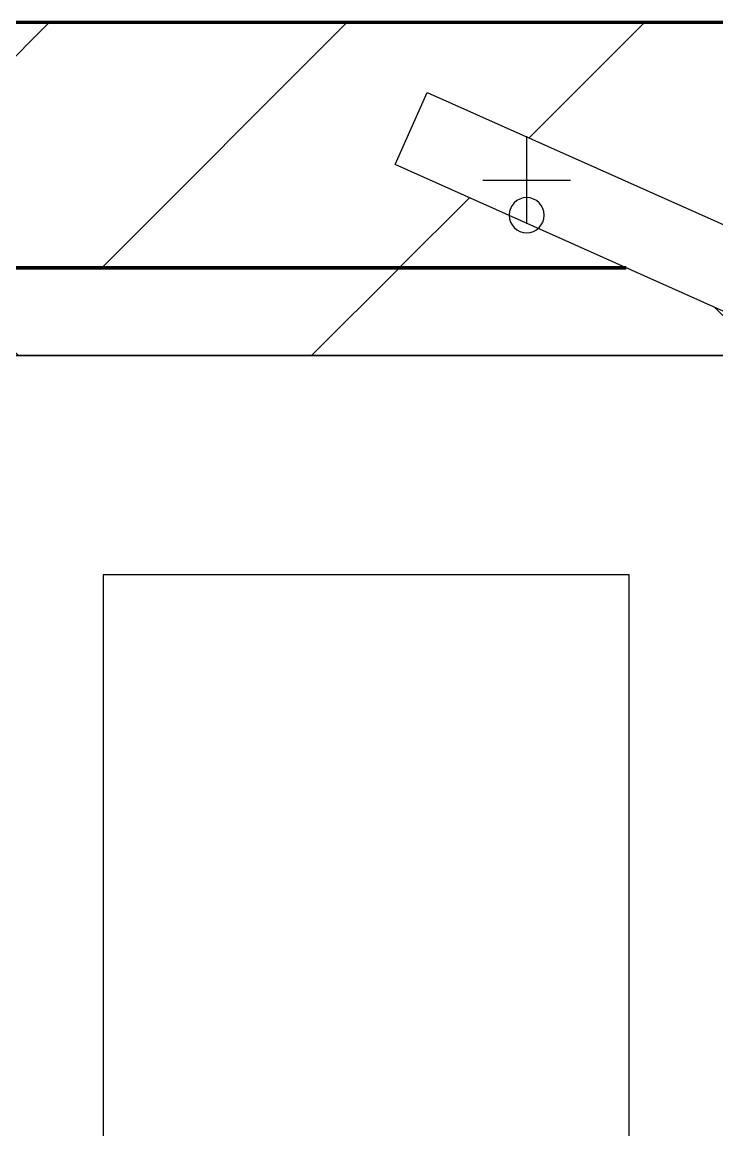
# Model space of a CAD drawing. Header units: millimetres. Extents: x -678720 to -601931, y -306 to 39239.
# Drawn here: x -669570 to -669174, y 8128 to 8759 of the extents above; entities that cross this region are included whole.
import ezdxf
from ezdxf.xclip import XClip

# ---------------------------------------------------------------- set-up
doc = ezdxf.new("R2010")
doc.units = ezdxf.units.MM
doc.header["$XCLIPFRAME"] = 0
doc.layers.add('000 - WIPEOUT', color=250, linetype='Continuous')
doc.layers.add('A11_ALU.SOLID SHEET', color=2, linetype='Continuous')
for name, color, linetype, lineweight in [('A-DOOR', 3, 'Continuous', 25), ('A-DOOR-E', 2, 'Continuous', 25), ('A-GLAZ-CURT', 2, 'Continuous', 9), ('A-WALL', 5, 'Continuous', 35), ('A-WALL-FNSH', 2, 'Continuous', 35), ('A-WALL-PATT', 1, 'Continuous', 35)]:
    doc.layers.add(name, color=color, linetype=linetype, lineweight=lineweight)

# ---------------------------------------------------------------- blocks, each defined once
blk = doc.blocks.new('DPA_AC-SG-PI - A1_1200x1300 mm-9660120-4234-01 ENLARGED MULTI-PURPOSE LEVEL - REFLECTED CEILING PLAN - SHEET 5')
at = {"layer": 'A-DOOR'}
for p, q in [((-500, 5), (-500, -45)), ((-525, -20), (-475, -20))]:
    blk.add_line(p, q, dxfattribs=at)
for start, end in [(0, 180), (180, 0)]:
    blk.add_arc((-500, -40), 10, start, end, dxfattribs=at)
at = {"layer": 'A-DOOR-E'}
for p, q in [((-575, -11.13), (-556.64, 29.95)), ((-556.64, 29.95), (511.63, -447.34)), ((493.28, -488.42), (-575, -11.13))]:
    blk.add_line(p, q, dxfattribs=at)
blk = doc.blocks.new('PPLS-PP19_Custom Tile Pattern - Custom Tile Pattern-V83-4234-01 ENLARGED MULTI-PURPOSE LEVEL - REFLECTED CEILING PLAN - SHEET 5')
at = {"layer": 'A-GLAZ-CURT'}
for p, q in [((31.34, 0), (300, 0)), ((300, 0), (31.34, 0)), ((195.99, 0), (213.31, 0)), ((213.31, 0), (195.99, 0)), ((230.06, 0), (300, 0)), ((143.25, -50), (300, -50)), ((300, -50), (143.25, -50))]:
    blk.add_line(p, q, dxfattribs=at)
for points, knots in [([(103.09, 0), (101.08, 0), (86.31, 0), (63.34, 0), (41.24, 0), (32.83, 0), (31.27, 0)], [-375.435014, -375.435014, -375.435014, -375.435014, -369.147452, -330.153101, -307.516438, -302.210511, -302.210511, -302.210511, -302.210511]), ([(31.33, 0), (34.8, 0), (52.2, 0), (86.62, 0), (116.33, 0), (131.77, 0)], [-401.364905, -401.364905, -401.364905, -401.364905, -390.253598, -346.313304, -297.680547, -297.680547, -297.680547, -297.680547]), ([(114.39, 0), (114.2, 0), (112.08, 0), (105.42, 0), (92.38, 0), (85.59, 0), (74.4, 0), (62.26, 0), (51.85, 0), (44.35, 0), (35.53, 0), (32.41, 0)], [-8148.58938, -8148.58938, -8148.58938, -8148.58938, -8105.191388, -7723.759874, -7531.75727, -7135.649961, -6924.452779, -6738.82075, -6548.303034, -6314.283804, -6175.773004, -6175.773004, -6175.773004, -6175.773004]), ([(168.37, 0), (167.68, 0), (162.47, 0), (147.02, 0), (109.77, 0), (76.86, 0), (57.82, 0), (46.51, 0), (41.18, 0), (36.02, 0), (35.54, 0), (35.54, 0)], [-543.375029, -543.375029, -543.375029, -543.375029, -530.793311, -458.593899, -401.860199, -357.622665, -341.267687, -334.000314, -326.15566, -319.318397, -317.489778, -317.489778, -317.489778, -317.489778]), ([(36.29, 0), (37.77, 0), (48.82, 0), (64.79, 0), (95.91, 0), (121.33, 0), (129.71, 0), (131.81, 0)], [-314.598523, -314.598523, -314.598523, -314.598523, -305.899624, -287.17622, -249.500363, -194.761443, -167.000777, -167.000777, -167.000777, -167.000777]), ([(66.22, 0), (66.73, 0), (78.81, 0), (100.57, 0), (116.36, 0), (128.63, 0), (128.95, 0)], [-99.415954, -99.415954, -99.415954, -99.415954, -97.899267, -63.759246, -39.050993, -35.895543, -35.895543, -35.895543, -35.895543]), ([(66.38, 0), (68.98, 0), (74.83, 0), (84.83, 0), (86.01, 0), (92.51, 0), (94.33, 0)], [-4109.384309, -4109.384309, -4109.384309, -4109.384309, -3960.84581, -3759.045785, -3336.541051, -2783.776468, -2783.776468, -2783.776468, -2783.776468]), ([(136.44, 0), (121.66, 0), (98.51, 0), (74.89, 0), (66.89, 0)], [-106.750556, -106.750556, -106.750556, -106.750556, -59.610984, -35.583519, -35.583519, -35.583519, -35.583519]), ([(94.4, 0), (94.4, 0), (94.64, 0), (99.11, 0), (108.97, 0), (120.79, 0), (139.94, 0), (163.31, 0), (185.23, 0), (193.62, 0), (194.69, 0), (194.79, 0)], [-2348.345796, -2348.345796, -2348.345796, -2348.345796, -2310.419338, -2233.599744, -2052.234781, -1843.028543, -1530.39897, -1095.004608, -529.74427, -295.064701, -265.121568, -265.121568, -265.121568, -265.121568]), ([(129.02, 0), (129.02, 0), (124.41, 0), (122.35, 0), (114.96, 0), (108.04, 0), (103.09, 0)], [-35.386604, -35.386604, -35.386604, -35.386604, -31.430235, -22.807238, -15.488593, 0, 0, 0, 0]), ([(157.9, 0), (156.77, 0), (151.67, 0), (143.29, 0), (134.04, 0), (126.24, 0), (118.6, 0), (114.23, 0), (111.98, 0), (105.66, 0), (105.23, 0), (105.23, 0)], [-10292.955006, -10292.955006, -10292.955006, -10292.955006, -10098.273015, -9847.788484, -9677.714971, -9567.007022, -9453.21225, -9220.200448, -9012.77275, -8966.157302, -8929.495943, -8929.495943, -8929.495943, -8929.495943]), ([(105.26, 0), (105.52, 0), (111.01, 0), (112.65, 0), (113.59, 0)], [-8920.561005, -8920.561005, -8920.561005, -8920.561005, -8814.835624, -8577.462505, -8577.462505, -8577.462505, -8577.462505]), ([(128.58, 0), (128.8, 0), (129.5, 0), (130.96, 0), (131.35, 0)], [-633.326174, -633.326174, -633.326174, -633.326174, -627.736123, -625.910216, -625.910216, -625.910216, -625.910216]), ([(131.99, 0), (133.42, 0), (140.32, 0), (152.67, 0), (161.24, 0), (162.19, 0), (162.75, 0)], [-624.979646, -624.979646, -624.979646, -624.979646, -618.981161, -602.094757, -592.980799, -581.414464, -581.414464, -581.414464, -581.414464]), ([(132.14, 0), (134.02, 0), (136.15, 0), (138.28, 0), (138.53, 0)], [-297.285975, -297.285975, -297.285975, -297.285975, -291.370682, -290.5735, -290.5735, -290.5735, -290.5735]), ([(137.1, 0), (136, 0), (134.43, 0), (132.23, 0), (132.19, 0)], [-670.405967, -670.405967, -670.405967, -670.405967, -651.020627, -650.665248, -650.665248, -650.665248, -650.665248]), ([(193.8, 0), (193.33, 0), (190.11, 0), (183.13, 0), (171, 0), (161.95, 0), (161.28, 0), (158.35, 0), (157.85, 0), (157.77, 0)], [-11665.349007, -11665.349007, -11665.349007, -11665.349007, -11565.880756, -11105.624034, -10839.086983, -10768.332124, -10666.779182, -10580.760289, -10550.278881, -10550.278881, -10550.278881, -10550.278881]), ([(300, 0), (286.53, 0), (254.22, 0), (207.11, 0), (177.41, 0), (159.34, 0), (158.33, 0), (158.3, 0)], [-285.253232, -285.253232, -285.253232, -285.253232, -244.693688, -187.987675, -143.776725, -129.632772, -123.352749, -123.352749, -123.352749, -123.352749]), ([(159.07, 0), (159.13, 0), (160.84, 0), (165.21, 0), (174.15, 0), (185.98, 0), (208.82, 0), (219.42, 0), (230.06, 0)], [-115.643202, -115.643202, -115.643202, -115.643202, -114.681583, -87.660824, -65.295536, -41.623857, -24.459831, 0, 0, 0, 0]), ([(162.75, 0), (165.4, 0), (170.91, 0), (172.61, 0), (172.61, 0)], [-111.264224, -111.264224, -111.264224, -111.264224, -56.742688, -19.085662, -19.085662, -19.085662, -19.085662]), ([(247.1, 0), (246.76, 0), (245.04, 0), (238.34, 0), (226.56, 0), (221.1, 0), (200.27, 0), (182.99, 0), (174.27, 0), (169.67, 0), (168.99, 0)], [-9649.085549, -9649.085549, -9649.085549, -9649.085549, -9581.591397, -9406.094246, -9221.510254, -9016.44624, -8717.832359, -8253.978395, -8152.463617, -8069.855175, -8069.855175, -8069.855175, -8069.855175]), ([(215.22, 0), (214.62, 0), (210.55, 0), (203.98, 0), (187.54, 0), (175.3, 0), (169.49, 0)], [-203.825446, -203.825446, -203.825446, -203.825446, -198.527383, -184.406837, -162.427601, -142.916156, -142.916156, -142.916156, -142.916156]), ([(171.51, 0), (176.48, 0), (193.23, 0), (201.73, 0), (208.81, 0), (213.9, 0), (241.96, 0), (266.73, 0), (281.71, 0), (291.71, 0), (296.52, 0), (297.86, 0), (298.09, 0)], [-7971.819559, -7971.819559, -7971.819559, -7971.819559, -7784.112253, -7606.717214, -7289.299508, -7042.621073, -6582.165592, -6068.460911, -5766.029927, -5566.724884, -5280.360606, -5199.253518, -5199.253518, -5199.253518, -5199.253518]), ([(172.07, 0), (177.66, 0), (187.87, 0), (201.08, 0), (207.47, 0), (213.96, 0), (215.11, 0)], [-255.364076, -255.364076, -255.364076, -255.364076, -237.955587, -223.92608, -215.862851, -208.75215, -208.75215, -208.75215, -208.75215]), ([(262.84, 0), (249.22, 0), (230.16, 0), (219.94, 0), (219.02, 0)], [-11878.587253, -11878.587253, -11878.587253, -11878.587253, -11162.864862, -10856.732305, -10856.732305, -10856.732305, -10856.732305]), ([(219.9, 0), (220.86, 0), (227.84, 0), (242.06, 0), (246.54, 0), (246.96, 0)], [-10670.940496, -10670.940496, -10670.940496, -10670.940496, -10511.382485, -9925.173265, -9834.877357, -9834.877357, -9834.877357, -9834.877357]), ([(300, 0), (288.22, 0), (276.12, 0), (264.12, 0), (263.98, 0)], [-12528.858583, -12528.858583, -12528.858583, -12528.858583, -11905.454923, -11898.546217, -11898.546217, -11898.546217, -11898.546217]), ([(284.76, 0), (284.76, 0), (285.09, 0), (287.47, 0), (293.59, 0), (297.76, 0), (300, 0)], [-4110.630118, -4110.630118, -4110.630118, -4110.630118, -4053.389046, -3959.664717, -3862.421465, -3746.95702, -3746.95702, -3746.95702, -3746.95702]), ([(297.38, 0), (295.84, 0), (291.62, 0), (285.38, 0), (284.87, 0)], [-4803.172655, -4803.172655, -4803.172655, -4803.172655, -4358.271401, -4143.037883, -4143.037883, -4143.037883, -4143.037883])]:
    blk.add_open_spline(points, degree=3, knots=knots, dxfattribs=at)
for points in [[(131.34, 0), (130.49, 0), (129.66, 0), (129.11, 0)], [(132.17, 0), (133.13, 0), (133.93, 0), (134.6, 0)], [(168.74, 0), (168.74, 0), (169.81, 0), (171.51, 0)], [(195.11, 0), (194.91, 0), (194.44, 0), (193.8, 0)]]:
    blk.add_open_spline(points, degree=3, dxfattribs=at)
blk = doc.blocks.new('PPLS-PP19_Custom Tile Pattern - Custom Tile Pattern-V84-4234-01 ENLARGED MULTI-PURPOSE LEVEL - REFLECTED CEILING PLAN - SHEET 5')
at = {"layer": 'A-GLAZ-CURT'}
for p, q in [((-300, 0), (300, 0)), ((300, 0), (-300, 0)), ((-293.07, 0), (-275.75, 0)), ((-275.75, 0), (-293.07, 0)), ((-222.32, 0), (-205, 0)), ((-205, 0), (-222.32, 0)), ((-300, -50), (300, -50)), ((300, -50), (-300, -50))]:
    blk.add_line(p, q, dxfattribs=at)
at = {"layer": 'A-GLAZ-CURT', "flags": 128}
for points in [[(-300, 0), (-291.56, 0), (-283.3, 0), (-275.2, 0), (-267.26, 0), (-259.45, 0), (-251.77, 0), (-244.2, 0), (-236.74, 0), (-229.36, 0), (-222.06, 0), (-214.83, 0), (-207.71, 0), (-200.76, 0), (-194.02, 0), (-187.54, 0), (-181.38, 0), (-175.58, 0), (-170.25, 0), (-165.64, 0), (-162.01, 0), (-159.53, 0), (-157.46, 0), (-154.52, 0), (-149.42, 0), (-141.84, 0), (-132.81, 0), (-126.08, 0)], [(-125.17, 0), (-128.55, 0), (-134.16, 0), (-140.03, 0), (-145.5, 0), (-150.63, 0), (-155.53, 0), (-160.27, 0), (-164.95, 0), (-169.65, 0), (-174.47, 0), (-179.49, 0), (-184.81, 0), (-190.44, 0), (-196.37, 0), (-202.58, 0), (-209.04, 0), (-215.73, 0), (-222.63, 0), (-229.72, 0), (-236.97, 0), (-244.39, 0), (-251.96, 0), (-259.67, 0), (-267.51, 0), (-275.48, 0), (-283.55, 0), (-291.73, 0), (-300, 0)]]:
    blk.add_lwpolyline(points, dxfattribs=at)
at = {"layer": 'A-GLAZ-CURT'}
for points, knots in [([(-300, 0), (-284.65, 0), (-236.57, 0), (-174.61, 0), (-129.95, 0), (-110.8, 0), (-99.5, 0), (-91.46, 0)], [-5323.127839, -5323.127839, -5323.127839, -5323.127839, -4502.809032, -2700.551212, -1002.059161, -460.363443, 0, 0, 0, 0]), ([(-204.17, 0), (-207.46, 0), (-231.49, 0), (-262.56, 0), (-294.48, 0), (-300, 0)], [-15358.086467, -15358.086467, -15358.086467, -15358.086467, -15131.813646, -13729.592194, -13439.944408, -13439.944408, -13439.944408, -13439.944408]), ([(-138.26, 0), (-140.82, 0), (-147.66, 0), (-147.69, 0), (-158.72, 0), (-174.02, 0), (-185.59, 0), (-209.77, 0), (-232.01, 0), (-255.22, 0), (-262.59, 0), (-264.9, 0), (-265.4, 0)], [-3174.908077, -3174.908077, -3174.908077, -3174.908077, -2919.378265, -2477.344047, -2237.412286, -2029.680487, -1755.085331, -1400.429864, -858.079193, -543.655514, -208.940337, 0, 0, 0, 0]), ([(-258.6, 0), (-257.91, 0), (-254.26, 0), (-241.25, 0), (-225.99, 0), (-213.43, 0), (-207.06, 0), (-204.3, 0)], [-5722.54675, -5722.54675, -5722.54675, -5722.54675, -5657.471696, -5413.335975, -5017.494783, -4832.723979, -4685.575192, -4685.575192, -4685.575192, -4685.575192]), ([(-138.69, 0), (-139.6, 0), (-142.04, 0), (-149.31, 0), (-162.01, 0), (-177.91, 0), (-199.46, 0), (-216.65, 0), (-231.26, 0), (-233.46, 0), (-234, 0)], [-2504.010527, -2504.010527, -2504.010527, -2504.010527, -2418.507304, -2308.929706, -2113.765672, -1763.376603, -1422.553702, -978.033455, -846.069444, -682.911962, -682.911962, -682.911962, -682.911962]), ([(-233.49, 0), (-233.44, 0), (-232.38, 0), (-230.74, 0), (-225.3, 0), (-223.63, 0)], [-455.274641, -455.274641, -455.274641, -455.274641, -440.605512, -119.536984, 0, 0, 0, 0]), ([(-223.63, 0), (-219.39, 0), (-206.17, 0), (-188.58, 0), (-169.02, 0), (-152.12, 0), (-136.84, 0), (-127.33, 0), (-124.19, 0), (-123.43, 0), (-123.28, 0)], [-5463.295695, -5463.295695, -5463.295695, -5463.295695, -5161.076232, -4739.070012, -4465.409639, -4149.119819, -3839.893365, -3647.167523, -3488.92562, -3439.852845, -3439.852845, -3439.852845, -3439.852845]), ([(-204.17, 0), (-203.85, 0), (-197.61, 0), (-185.8, 0), (-171.77, 0), (-158.7, 0), (-157.22, 0)], [-4683.383058, -4683.383058, -4683.383058, -4683.383058, -4666.091899, -4349.945572, -4000.813434, -3840.635403, -3840.635403, -3840.635403, -3840.635403]), ([(-152.35, 0), (-151.03, 0), (-147.71, 0), (-143.57, 0), (-138.62, 0)], [-3494.978217, -3494.978217, -3494.978217, -3494.978217, -3371.022232, -3227.460399, -3227.460399, -3227.460399, -3227.460399]), ([(-118.78, 0), (-121.86, 0), (-126.28, 0), (-136.96, 0), (-147.46, 0), (-150.03, 0), (-150.57, 0)], [-5938.474035, -5938.474035, -5938.474035, -5938.474035, -5700.061948, -5508.838257, -5298.784692, -5196.16478, -5196.16478, -5196.16478, -5196.16478]), ([(-150.34, 0), (-150.07, 0), (-147.75, 0), (-142.6, 0), (-127.26, 0), (-107.3, 0), (-90.42, 0), (-75.26, 0), (-68.41, 0), (-65.12, 0), (-63.63, 0)], [-4948.728362, -4948.728362, -4948.728362, -4948.728362, -4883.323924, -4440.880425, -4054.690705, -3793.097032, -3402.597032, -3144.956779, -3050.982048, -2969.237017, -2969.237017, -2969.237017, -2969.237017]), ([(-72.32, 0), (-74.93, 0), (-86.53, 0), (-110.94, 0), (-130.52, 0), (-147.74, 0), (-149.07, 0)], [-7660.161204, -7660.161204, -7660.161204, -7660.161204, -7508.296369, -7004.680444, -6449.282163, -6277.220794, -6277.220794, -6277.220794, -6277.220794]), ([(-148.23, 0), (-146.94, 0), (-142.03, 0), (-139.54, 0), (-138.22, 0)], [-6162.058746, -6162.058746, -6162.058746, -6162.058746, -6017.569127, -5727.201085, -5727.201085, -5727.201085, -5727.201085]), ([(-86.16, 0), (-91.37, 0), (-104.13, 0), (-122.65, 0), (-139.03, 0), (-146.11, 0), (-146.95, 0)], [-1681.3698, -1681.3698, -1681.3698, -1681.3698, -1374.161226, -945.742622, -741.901385, -489.130243, -489.130243, -489.130243, -489.130243]), ([(-146.69, 0), (-146.59, 0), (-145.49, 0), (-142.23, 0), (-139.47, 0), (-139.26, 0)], [-420.34245, -420.34245, -420.34245, -420.34245, -406.956646, -290.263673, -280.2283, -280.2283, -280.2283, -280.2283]), ([(-72.93, 0), (-75.51, 0), (-91.45, 0), (-115.23, 0), (-137.11, 0), (-138.25, 0)], [-19442.345229, -19442.345229, -19442.345229, -19442.345229, -18935.241197, -17136.203329, -17037.891435, -17037.891435, -17037.891435, -17037.891435]), ([(-137.8, 0), (-137.21, 0), (-135.91, 0), (-133.93, 0), (-128.78, 0), (-126.5, 0)], [-5695.996646, -5695.996646, -5695.996646, -5695.996646, -5560.701257, -5364.112219, -5231.017328, -5231.017328, -5231.017328, -5231.017328]), ([(-127.41, 0), (-131.63, 0), (-133.16, 0), (-134.09, 0), (-134.15, 0)], [-8540.990293, -8540.990293, -8540.990293, -8540.990293, -8266.114998, -8246.473386, -8246.473386, -8246.473386, -8246.473386]), ([(-134.15, 0), (-133.32, 0), (-130.31, 0), (-117.33, 0), (-92.04, 0), (-79.16, 0), (-73.16, 0), (-72.31, 0)], [-7657.439573, -7657.439573, -7657.439573, -7657.439573, -7293.749979, -6839.55839, -6236.997189, -5713.340575, -5624.966678, -5624.966678, -5624.966678, -5624.966678]), ([(-120.13, 0), (-120.14, 0), (-120.24, 0), (-121.3, 0), (-129.25, 0), (-133.82, 0)], [-2933.992132, -2933.992132, -2933.992132, -2933.992132, -2920.575025, -2840.280255, -2731.647847, -2731.647847, -2731.647847, -2731.647847]), ([(-113.43, 0), (-113.44, 0), (-113.96, 0), (-119.73, 0), (-125.43, 0), (-127.03, 0), (-127.41, 0)], [-328.499627, -328.499627, -328.499627, -328.499627, -282.672656, -98.539552, -24.539552, 0, 0, 0, 0]), ([(-126.5, 0), (-122.44, 0), (-108.71, 0), (-90.79, 0), (-77.24, 0), (-72.33, 0)], [-5231.017328, -5231.017328, -5231.017328, -5231.017328, -4994.692869, -4542.524482, -4236.179323, -4236.179323, -4236.179323, -4236.179323]), ([(-125.15, 0), (-124.93, 0), (-121.96, 0), (-113.01, 0), (-98.9, 0), (-86.58, 0), (-76.23, 0), (-72.32, 0)], [-3362.7396, -3362.7396, -3362.7396, -3362.7396, -3342.215224, -3074.362186, -2902.289527, -2605.247022, -2392.990201, -2392.990201, -2392.990201, -2392.990201]), ([(-122.08, 0), (-122.01, 0), (-121.69, 0), (-121.2, 0), (-120.88, 0)], [-3136.336417, -3136.336417, -3136.336417, -3136.336417, -3110.304437, -3035.164275, -3035.164275, -3035.164275, -3035.164275]), ([(-72.32, 0), (-74.22, 0), (-85.35, 0), (-99.51, 0), (-114.02, 0), (-117.28, 0), (-118.78, 0)], [-847.202337, -847.202337, -847.202337, -847.202337, -740.068933, -229.489605, -116.330425, 0, 0, 0, 0]), ([(-117.74, 0), (-117.19, 0), (-114.78, 0), (-113.43, 0), (-113.43, 0)], [-821.249067, -821.249067, -821.249067, -821.249067, -394.672656, -330.879064, -330.879064, -330.879064, -330.879064]), ([(-36.62, 0), (-36.62, 0), (-40.35, 0), (-44.32, 0), (-58.97, 0), (-85.2, 0), (-107.61, 0), (-116.56, 0), (-117.56, 0)], [-4069.478503, -4069.478503, -4069.478503, -4069.478503, -3858.647035, -3538.256648, -2842.901703, -2193.204658, -1433.981041, -985.49888, -985.49888, -985.49888, -985.49888]), ([(-115.82, 0), (-114.96, 0), (-110.41, 0), (-96.78, 0), (-71.33, 0), (-42.53, 0), (-17.63, 0), (-8.1, 0), (-7.09, 0)], [-5724.064692, -5724.064692, -5724.064692, -5724.064692, -5430.283136, -5103.229623, -4799.173296, -4065.652676, -3589.737505, -3531.869704, -3531.869704, -3531.869704, -3531.869704]), ([(-72.47, 0), (-80.52, 0), (-94, 0), (-112.01, 0), (-114.94, 0), (-115.63, 0)], [-1208.454564, -1208.454564, -1208.454564, -1208.454564, -789.402658, -501.969187, -243.577221, -243.577221, -243.577221, -243.577221])]:
    blk.add_open_spline(points, degree=3, knots=knots, dxfattribs=at)
for points in [[(-138.75, 0), (-157.92, 0), (-179.43, 0), (-203.34, 0)], [(-138.22, 0), (-132.63, 0), (-128.01, 0), (-125.15, 0)], [(-133.82, 0), (-134.96, 0), (-136.1, 0), (-138.16, 0)]]:
    blk.add_open_spline(points, degree=3, dxfattribs=at)
blk = doc.blocks.new('*U321')
at = {"layer": 'A-GLAZ-CURT', "rotation": 180}
for name, p in [('PPLS-PP19_Custom Tile Pattern - Custom Tile Pattern-V84-4234-01 ENLARGED MULTI-PURPOSE LEVEL - REFLECTED CEILING PLAN - SHEET 5', (-36665, -710)), ('PPLS-PP19_Custom Tile Pattern - Custom Tile Pattern-V83-4234-01 ENLARGED MULTI-PURPOSE LEVEL - REFLECTED CEILING PLAN - SHEET 5', (-36065, -710))]:
    blk.add_blockref(name, p, dxfattribs=at)
blk = doc.blocks.new('*U605')
at = {"color": 3}
blk.add_wipeout([(-275, -12850), (275, -12850), (275, -13150), (-275, -13150)], dxfattribs=at).dxf.layer = '000 - WIPEOUT'
at = {"layer": 'A11_ALU.SOLID SHEET', "color": 0, "linetype": 'ByBlock'}
blk.add_lwpolyline([(-275, -13150), (275, -13150), (275, -12850), (-275, -12850)], close=True, dxfattribs=at)
blk = doc.blocks.new('*U743')
blk.add_lwpolyline([(21173.36, -580), (28210, -580), (28210, -6849.96), (45954.15, -6849.96), (45954.15, 600), (82995.06, 600), (83086.47, 650), (90052, 650), (90392, 990), (103159.16, 990), (103159.16, 4990), (21173.36, 4990), (21173.36, 3485.45), (21203.36, 3485.45), (21203.36, 925.54), (21173.36, 925.54), (21173.36, -580)])
at = {"layer": 'A11_ALU.SOLID SHEET', "color": 0, "linetype": 'ByBlock', "rotation": 90}
blk.add_blockref('*U605', (62308.5, 4590), dxfattribs=at)

msp = doc.modelspace()

# ---------------------------------------------------------------- block references
at = {"layer": 'A11_ALU.SOLID SHEET'}
ref = msp.add_blockref('*U743', (-744682.37, 3579.02), dxfattribs=at)
XClip(ref).set_block_clipping_path([(69798.6834257276, -3885.5002684942), (120965.0023936313, 33679.9972602262)])

# ---------------------------------------------------------------- next in the draw order: hatches: boundary and pattern name
at = {"layer": 'A-WALL-PATT', "lineweight": 9}
h = msp.add_hatch(dxfattribs=at)
h.set_pattern_fill('FP_2', color=256, style=0, pattern_type=2)
h.set_pattern_definition([(45, (0, 0), (-84.852814, 84.852814), [])])
h.paths.add_polyline_path([(-645614.94, 8619.02), (-644025.62, 8619.02), (-644076.02, 8641.53), (-644079.79, 8639.36), (-644084.96, 8639.36), (-644091.03, 8644.02), (-644092.03, 8648.69), (-644157.37, 8677.88), (-644139.02, 8718.97), (-643915.31, 8619.02), (-632557.37, 8619.02), (-632557.37, 8759.02), (-674883.69, 8759.02), (-674883.69, 8619.02), (-672825.62, 8619.02), (-672876.02, 8641.53), (-672879.79, 8639.36), (-672884.96, 8639.36), (-672891.03, 8644.02), (-672892.03, 8648.69), (-672957.37, 8677.88), (-672939.02, 8718.97), (-672715.31, 8619.02), (-669225.62, 8619.02), (-669276.02, 8641.53), (-669279.79, 8639.36), (-669284.96, 8639.36), (-669291.03, 8644.02), (-669292.03, 8648.69), (-669357.37, 8677.88), (-669339.02, 8718.97), (-669115.31, 8619.02), (-665625.62, 8619.02), (-665676.02, 8641.53), (-665679.79, 8639.36), (-665684.96, 8639.36), (-665691.03, 8644.02), (-665692.03, 8648.69), (-665757.37, 8677.88), (-665739.02, 8718.97), (-665515.31, 8619.02), (-662025.62, 8619.02), (-662076.02, 8641.53), (-662079.79, 8639.36), (-662084.96, 8639.36), (-662091.03, 8644.02), (-662092.03, 8648.69), (-662157.37, 8677.88), (-662139.02, 8718.97), (-661915.31, 8619.02), (-658425.62, 8619.02), (-658476.02, 8641.53), (-658479.79, 8639.36), (-658484.96, 8639.36), (-658491.03, 8644.02), (-658492.03, 8648.69), (-658557.37, 8677.88), (-658539.02, 8718.97), (-658315.31, 8619.02), (-654825.62, 8619.02), (-654876.02, 8641.53), (-654879.79, 8639.36), (-654884.96, 8639.36), (-654891.03, 8644.02), (-654892.03, 8648.69), (-654957.37, 8677.88), (-654939.02, 8718.97), (-654715.31, 8619.02), (-651225.62, 8619.02), (-651276.02, 8641.53), (-651279.79, 8639.36), (-651284.96, 8639.36), (-651291.03, 8644.02), (-651292.03, 8648.69), (-651357.37, 8677.88), (-651339.02, 8718.97), (-651115.31, 8619.02), (-647625.62, 8619.02), (-647676.02, 8641.53), (-647679.79, 8639.36), (-647684.96, 8639.36), (-647691.03, 8644.02), (-647692.03, 8648.69), (-647757.37, 8677.88), (-647739.02, 8718.97), (-647515.31, 8619.02), (-645746.78, 8619.02)])
h = msp.add_hatch(dxfattribs=at)
h.set_pattern_fill('FP_3', color=256, style=0, pattern_type=2)
h.set_pattern_definition([(45, (0, 0), (-212.13203, 212.13203), []), (135, (0, 0), (-212.13203, -212.13203), [])])
h.paths.add_polyline_path([(-637582.37, 8569.02), (-637582.37, 8619.02), (-643915.31, 8619.02), (-643803.39, 8569.02), (-641132.34, 8569.02)])
h.paths.add_polyline_path([(-659985.63, 8569.02), (-658313.71, 8569.02), (-658425.62, 8619.02), (-661915.31, 8619.02), (-661803.39, 8569.02), (-660051.55, 8569.02)])
h.paths.add_polyline_path([(-653657.25, 8569.02), (-651113.71, 8569.02), (-651225.62, 8619.02), (-654715.31, 8619.02), (-654603.39, 8569.02), (-653782.37, 8569.02)])
h.paths.add_polyline_path([(-643913.71, 8569.02), (-644025.62, 8619.02), (-647515.31, 8619.02), (-647403.39, 8569.02), (-643966.93, 8569.02)])
h.paths.add_polyline_path([(-658203.39, 8569.02), (-654713.71, 8569.02), (-654825.62, 8619.02), (-658315.31, 8619.02), (-658205.78, 8570.08)])
h.paths.add_polyline_path([(-662292.85, 8569.02), (-661913.71, 8569.02), (-662025.62, 8619.02), (-665515.31, 8619.02), (-665403.39, 8569.02), (-662358.77, 8569.02)])
h.paths.add_polyline_path([(-647513.71, 8569.02), (-647625.62, 8619.02), (-651115.31, 8619.02), (-651003.39, 8569.02), (-647526.64, 8569.02)])
h.paths.add_polyline_path([(-666973.22, 8569.02), (-665513.71, 8569.02), (-665625.62, 8619.02), (-669115.31, 8619.02), (-669003.39, 8569.02), (-667105.06, 8569.02)])
h.paths.add_polyline_path([(-670928.45, 8569.02), (-669113.71, 8569.02), (-669225.62, 8619.02), (-672715.31, 8619.02), (-672603.39, 8569.02), (-670994.37, 8569.02)])
h.paths.add_polyline_path([(-672906.07, 8569.02), (-672713.71, 8569.02), (-672825.62, 8619.02), (-674883.69, 8619.02), (-674883.69, 8569.02), (-672957.37, 8569.02)])

# ---------------------------------------------------------------- next in the draw order: linework, layer by layer
at = {"layer": 'A-WALL', "color": 7, "lineweight": 70}
for p, q in [((-671782.37, 8759.02), (-669382.37, 8759.02)), ((-669382.37, 8759.02), (-668182.37, 8759.02)), ((-669382.37, 8619.02), (-671782.37, 8619.02)), ((-671782.37, 8619.02), (-669382.37, 8619.02)), ((-669225.62, 8619.02), (-669382.37, 8619.02)), ((-669382.37, 8619.02), (-669225.62, 8619.02))]:
    msp.add_line(p, q, dxfattribs=at)
at = {"layer": 'A-WALL-FNSH', "color": 250}
for p, q in [((-669382.37, 8569.02), (-671782.37, 8569.02)), ((-669113.71, 8569.02), (-669382.37, 8569.02))]:
    msp.add_line(p, q, dxfattribs=at)

# ---------------------------------------------------------------- next in the draw order: block references
msp.add_blockref('*U321', (-633017.37, 9279.02))
at = {"layer": 'A-DOOR-E'}
msp.add_blockref('DPA_AC-SG-PI - A1_1200x1300 mm-9660120-4234-01 ENLARGED MULTI-PURPOSE LEVEL - REFLECTED CEILING PLAN - SHEET 5', (-668782.37, 8689.02), dxfattribs=at)

doc.saveas('drawing.dxf')
